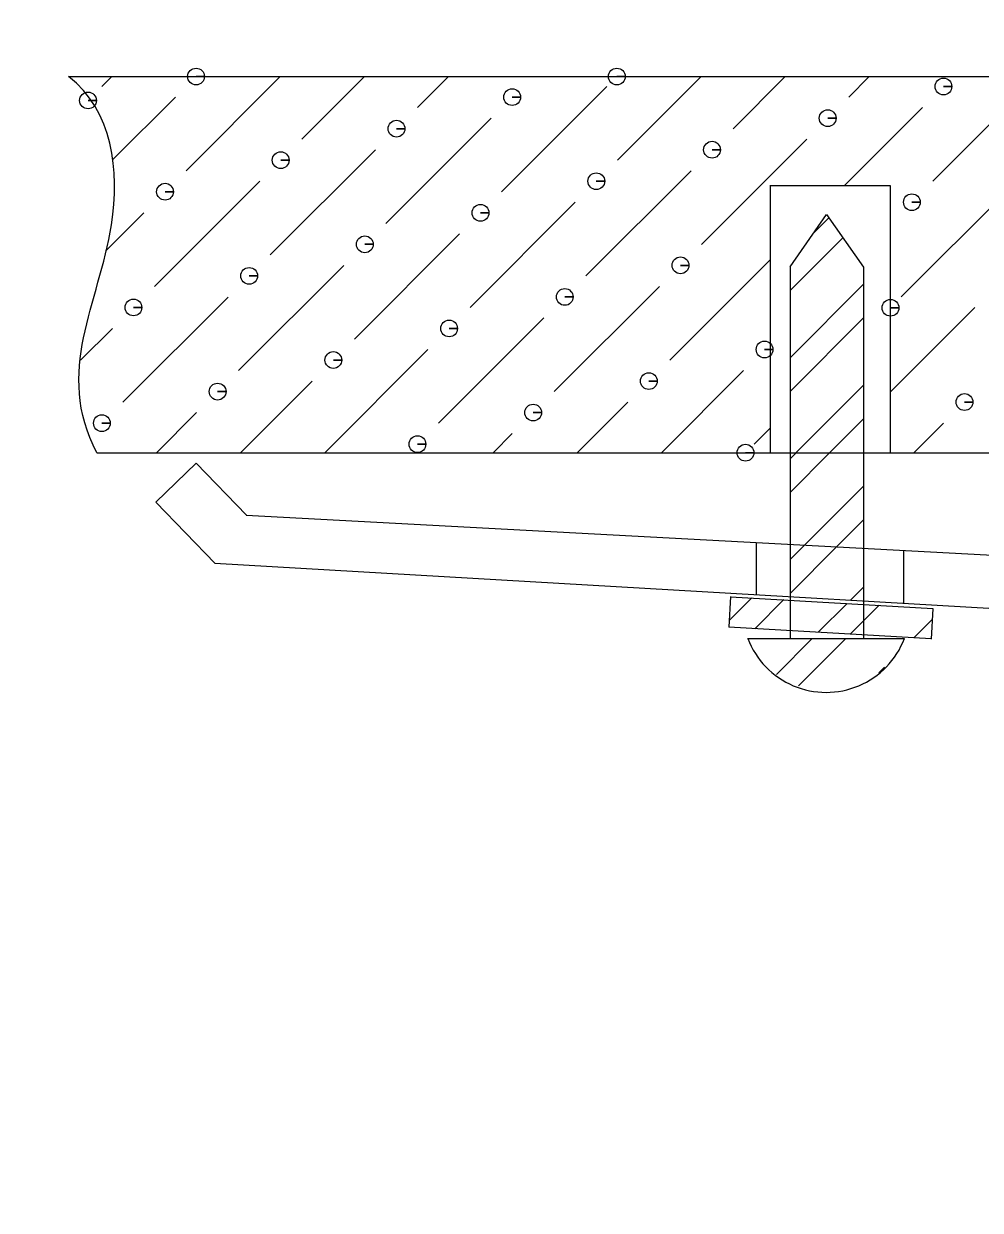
# Model space of a CAD drawing. Header units: millimetres. Extents: x 307 to 1784, y 295 to 1332.
# Drawn here: x 1323.27 to 1347.98, y 807.55 to 838.21 of the extents above; entities that cross this region are included whole.
import ezdxf

# ---------------------------------------------------------------- set-up
doc = ezdxf.new("R2010")
doc.units = ezdxf.units.MM
doc.layers.add('尺寸標注', color=1, linetype='Continuous', lineweight=30)
doc.layers.add('細實線', color=1, linetype='Continuous', lineweight=13)
doc.styles.add('DIM', font='txt.shx', dxfattribs={"width": 0.7, "bigfont": 'chineset.shx'})
doc.dimstyles.new('mm+in(开孔纸尺寸)', dxfattribs={"dimscale": 3, "dimtxt": 3.8, "dimasz": 2, "dimexe": 1.25, "dimexo": 0.625, "dimgap": 2, "dimtad": 1, "dimtxsty": 'DIM', "dimcen": 0, "dimclrd": 256, "dimclre": 256, "dimclrt": 3, "dimadec": 0, "dimazin": 0, "dimtfac": 1, "dimtmove": 0, "dimatfit": 1, "dimfxl": 1, "dimlwd": -1, "dimarcsym": 0})

# ---------------------------------------------------------------- blocks, each defined once
blk = doc.blocks.new('*D25')
at = {"layer": 'Defpoints', "color": 0}
for p in [(689.032, 971.518), (1474.332, 971.518), (1474.332, 622.848)]:
    blk.add_point(p, dxfattribs=at)
at = {"layer": '尺寸標注', "lineweight": -2}
for p, q in [((689.032, 969.643), (689.032, 619.098)), ((1474.332, 969.643), (1474.332, 619.098))]:
    blk.add_line(p, q, dxfattribs=at)
at = {"layer": '尺寸標注'}
blk.add_line((695.032, 622.848), (1468.332, 622.848), dxfattribs=at)
for points in [[(695.032, 623.848), (695.032, 621.848), (689.032, 622.848)], [(1468.332, 621.848), (1468.332, 623.848), (1474.332, 622.848)]]:
    blk.add_solid(points, dxfattribs=at)
at = {"layer": '尺寸標注', "color": 3, "insert": (1081.682, 635.498), "char_height": 11.4, "attachment_point": 5, "style": 'DIM'}
blk.add_mtext('785,3mm [30 15/16"]', dxfattribs=at)
blk = doc.blocks.new('*D26')
at = {"layer": 'Defpoints', "color": 0}
for p in [(695.382, 971.518), (1467.982, 971.518), (1467.982, 651.77)]:
    blk.add_point(p, dxfattribs=at)
at = {"layer": '尺寸標注', "lineweight": -2}
for p, q in [((695.382, 969.643), (695.382, 648.02)), ((1467.982, 969.643), (1467.982, 648.02))]:
    blk.add_line(p, q, dxfattribs=at)
at = {"layer": '尺寸標注'}
blk.add_line((701.382, 651.77), (1461.982, 651.77), dxfattribs=at)
for points in [[(701.382, 652.77), (701.382, 650.77), (695.382, 651.77)], [(1461.982, 650.77), (1461.982, 652.77), (1467.982, 651.77)]]:
    blk.add_solid(points, dxfattribs=at)
at = {"layer": '尺寸標注', "color": 3, "insert": (1081.682, 664.42), "char_height": 11.4, "attachment_point": 5, "style": 'DIM'}
blk.add_mtext('772,6mm [30 7/16"]', dxfattribs=at)
blk = doc.blocks.new('*D31')
at = {"layer": 'Defpoints', "color": 0}
for p in [(1447.982, 969.078), (1081.682, 802.741), (1447.982, 712.267)]:
    blk.add_point(p, dxfattribs=at)
at = {"layer": '尺寸標注', "lineweight": -2}
for p, q in [((1447.982, 967.203), (1447.982, 708.517)), ((1081.682, 800.866), (1081.682, 708.517))]:
    blk.add_line(p, q, dxfattribs=at)
at = {"layer": '尺寸標注'}
blk.add_line((1087.682, 712.267), (1441.982, 712.267), dxfattribs=at)
for points in [[(1087.682, 713.267), (1087.682, 711.267), (1081.682, 712.267)], [(1441.982, 711.267), (1441.982, 713.267), (1447.982, 712.267)]]:
    blk.add_solid(points, dxfattribs=at)
at = {"layer": '尺寸標注', "color": 3, "insert": (1264.832, 724.917), "char_height": 11.4, "attachment_point": 5, "style": 'DIM'}
blk.add_mtext('366,3mm [14 7/16"]', dxfattribs=at)
blk = doc.blocks.new('*D38')
at = {"layer": 'Defpoints', "color": 0}
for p in [(701.732, 971.428), (1461.632, 971.428), (1461.632, 678.866)]:
    blk.add_point(p, dxfattribs=at)
at = {"layer": '尺寸標注', "lineweight": -2}
for p, q in [((701.732, 969.553), (701.732, 675.116)), ((1461.632, 969.553), (1461.632, 675.116))]:
    blk.add_line(p, q, dxfattribs=at)
at = {"layer": '尺寸標注'}
blk.add_line((707.732, 678.866), (1455.632, 678.866), dxfattribs=at)
for points in [[(707.732, 679.866), (707.732, 677.866), (701.732, 678.866)], [(1455.632, 677.866), (1455.632, 679.866), (1461.632, 678.866)]]:
    blk.add_solid(points, dxfattribs=at)
at = {"layer": '尺寸標注', "color": 3, "insert": (1081.682, 691.516), "char_height": 11.4, "attachment_point": 5, "style": 'DIM'}
blk.add_mtext('759,9mm [29 15/16"]', dxfattribs=at)

msp = doc.modelspace()

# ---------------------------------------------------------------- linework, layer by layer
at = {"layer": '細實線', "lineweight": 9}
for points, knots in [([(1327.725, 836.843), (1327.725, 836.843), (1327.942, 836.843), (1327.942, 836.843), (1327.942, 836.843), (1327.942, 836.963), (1327.844, 837.06), (1327.725, 837.06), (1327.725, 837.06), (1327.605, 837.06), (1327.508, 836.963), (1327.508, 836.843), (1327.508, 836.843), (1327.508, 836.724), (1327.605, 836.627), (1327.725, 836.627), (1327.725, 836.627), (1327.844, 836.627), (1327.942, 836.724), (1327.942, 836.843), (1327.942, 836.843), (1327.942, 836.843), (1327.725, 836.843), (1327.725, 836.843)], [0, 0, 0, 0, 0.142857, 0.142857, 0.142857, 0.142857, 0.285714, 0.285714, 0.285714, 0.285714, 0.428571, 0.428571, 0.428571, 0.428571, 0.571429, 0.571429, 0.571429, 0.571429, 0.714286, 0.714286, 0.714286, 0.714286, 1, 1, 1, 1]), ([(1338.593, 836.843), (1338.593, 836.843), (1338.81, 836.843), (1338.81, 836.843), (1338.81, 836.843), (1338.81, 836.963), (1338.713, 837.06), (1338.593, 837.06), (1338.593, 837.06), (1338.474, 837.06), (1338.377, 836.963), (1338.377, 836.843), (1338.377, 836.843), (1338.377, 836.724), (1338.474, 836.627), (1338.593, 836.627), (1338.593, 836.627), (1338.713, 836.627), (1338.81, 836.724), (1338.81, 836.843), (1338.81, 836.843), (1338.81, 836.843), (1338.593, 836.843), (1338.593, 836.843)], [0, 0, 0, 0, 0.142857, 0.142857, 0.142857, 0.142857, 0.285714, 0.285714, 0.285714, 0.285714, 0.428571, 0.428571, 0.428571, 0.428571, 0.571429, 0.571429, 0.571429, 0.571429, 0.714286, 0.714286, 0.714286, 0.714286, 1, 1, 1, 1]), ([(1325.161, 827.125), (1324.065, 829.235), (1325.223, 830.974), (1325.539, 833.014), (1325.539, 833.014), (1325.755, 834.416), (1325.573, 835.96), (1324.431, 836.841)], [0, 0, 0, 0, 0.333333, 0.333333, 0.333333, 0.333333, 1, 1, 1, 1]), ([(1347.028, 836.585), (1347.028, 836.585), (1347.245, 836.585), (1347.245, 836.585), (1347.245, 836.585), (1347.245, 836.704), (1347.148, 836.802), (1347.028, 836.802), (1347.028, 836.802), (1346.909, 836.802), (1346.812, 836.704), (1346.812, 836.585), (1346.812, 836.585), (1346.812, 836.465), (1346.909, 836.368), (1347.028, 836.368), (1347.028, 836.368), (1347.148, 836.368), (1347.245, 836.465), (1347.245, 836.585), (1347.245, 836.585), (1347.245, 836.585), (1347.028, 836.585), (1347.028, 836.585)], [0, 0, 0, 0, 0.142857, 0.142857, 0.142857, 0.142857, 0.285714, 0.285714, 0.285714, 0.285714, 0.428571, 0.428571, 0.428571, 0.428571, 0.571429, 0.571429, 0.571429, 0.571429, 0.714286, 0.714286, 0.714286, 0.714286, 1, 1, 1, 1]), ([(1324.935, 836.226), (1324.935, 836.226), (1325.152, 836.226), (1325.152, 836.226), (1325.152, 836.226), (1325.152, 836.346), (1325.055, 836.443), (1324.935, 836.443), (1324.935, 836.443), (1324.816, 836.443), (1324.718, 836.346), (1324.718, 836.226), (1324.718, 836.226), (1324.718, 836.107), (1324.816, 836.01), (1324.935, 836.01), (1324.935, 836.01), (1325.055, 836.01), (1325.152, 836.107), (1325.152, 836.226), (1325.152, 836.226), (1325.152, 836.226), (1324.935, 836.226), (1324.935, 836.226)], [0, 0, 0, 0, 0.142857, 0.142857, 0.142857, 0.142857, 0.285714, 0.285714, 0.285714, 0.285714, 0.428571, 0.428571, 0.428571, 0.428571, 0.571429, 0.571429, 0.571429, 0.571429, 0.714286, 0.714286, 0.714286, 0.714286, 1, 1, 1, 1]), ([(1335.89, 836.313), (1335.89, 836.313), (1336.107, 836.313), (1336.107, 836.313), (1336.107, 836.313), (1336.107, 836.432), (1336.009, 836.529), (1335.89, 836.529), (1335.89, 836.529), (1335.77, 836.529), (1335.673, 836.432), (1335.673, 836.313), (1335.673, 836.313), (1335.673, 836.193), (1335.77, 836.096), (1335.89, 836.096), (1335.89, 836.096), (1336.009, 836.096), (1336.107, 836.193), (1336.107, 836.313), (1336.107, 836.313), (1336.107, 836.313), (1335.89, 836.313), (1335.89, 836.313)], [0, 0, 0, 0, 0.142857, 0.142857, 0.142857, 0.142857, 0.285714, 0.285714, 0.285714, 0.285714, 0.428571, 0.428571, 0.428571, 0.428571, 0.571429, 0.571429, 0.571429, 0.571429, 0.714286, 0.714286, 0.714286, 0.714286, 1, 1, 1, 1]), ([(1344.039, 835.769), (1344.039, 835.769), (1344.256, 835.769), (1344.256, 835.769), (1344.256, 835.769), (1344.256, 835.888), (1344.158, 835.985), (1344.039, 835.985), (1344.039, 835.985), (1343.92, 835.985), (1343.822, 835.888), (1343.822, 835.769), (1343.822, 835.769), (1343.822, 835.649), (1343.92, 835.552), (1344.039, 835.552), (1344.039, 835.552), (1344.158, 835.552), (1344.256, 835.649), (1344.256, 835.769), (1344.256, 835.769), (1344.256, 835.769), (1344.039, 835.769), (1344.039, 835.769)], [0, 0, 0, 0, 0.142857, 0.142857, 0.142857, 0.142857, 0.285714, 0.285714, 0.285714, 0.285714, 0.428571, 0.428571, 0.428571, 0.428571, 0.571429, 0.571429, 0.571429, 0.571429, 0.714286, 0.714286, 0.714286, 0.714286, 1, 1, 1, 1]), ([(1332.901, 835.496), (1332.901, 835.496), (1333.118, 835.496), (1333.118, 835.496), (1333.118, 835.496), (1333.118, 835.616), (1333.02, 835.713), (1332.901, 835.713), (1332.901, 835.713), (1332.781, 835.713), (1332.684, 835.616), (1332.684, 835.496), (1332.684, 835.496), (1332.684, 835.377), (1332.781, 835.279), (1332.901, 835.279), (1332.901, 835.279), (1333.02, 835.279), (1333.118, 835.377), (1333.118, 835.496), (1333.118, 835.496), (1333.118, 835.496), (1332.901, 835.496), (1332.901, 835.496)], [0, 0, 0, 0, 0.142857, 0.142857, 0.142857, 0.142857, 0.285714, 0.285714, 0.285714, 0.285714, 0.428571, 0.428571, 0.428571, 0.428571, 0.571429, 0.571429, 0.571429, 0.571429, 0.714286, 0.714286, 0.714286, 0.714286, 1, 1, 1, 1]), ([(1341.052, 834.953), (1341.052, 834.953), (1341.268, 834.953), (1341.268, 834.953), (1341.268, 834.953), (1341.268, 835.073), (1341.171, 835.17), (1341.052, 835.17), (1341.052, 835.17), (1340.932, 835.17), (1340.835, 835.073), (1340.835, 834.953), (1340.835, 834.953), (1340.835, 834.834), (1340.932, 834.736), (1341.052, 834.736), (1341.052, 834.736), (1341.171, 834.736), (1341.268, 834.834), (1341.268, 834.953), (1341.268, 834.953), (1341.268, 834.953), (1341.052, 834.953), (1341.052, 834.953)], [0, 0, 0, 0, 0.142857, 0.142857, 0.142857, 0.142857, 0.285714, 0.285714, 0.285714, 0.285714, 0.428571, 0.428571, 0.428571, 0.428571, 0.571429, 0.571429, 0.571429, 0.571429, 0.714286, 0.714286, 0.714286, 0.714286, 1, 1, 1, 1]), ([(1329.911, 834.683), (1329.911, 834.683), (1330.128, 834.683), (1330.128, 834.683), (1330.128, 834.683), (1330.128, 834.802), (1330.031, 834.9), (1329.911, 834.9), (1329.911, 834.9), (1329.792, 834.9), (1329.695, 834.802), (1329.695, 834.683), (1329.695, 834.683), (1329.695, 834.564), (1329.792, 834.466), (1329.911, 834.466), (1329.911, 834.466), (1330.031, 834.466), (1330.128, 834.564), (1330.128, 834.683), (1330.128, 834.683), (1330.128, 834.683), (1329.911, 834.683), (1329.911, 834.683)], [0, 0, 0, 0, 0.142857, 0.142857, 0.142857, 0.142857, 0.285714, 0.285714, 0.285714, 0.285714, 0.428571, 0.428571, 0.428571, 0.428571, 0.571429, 0.571429, 0.571429, 0.571429, 0.714286, 0.714286, 0.714286, 0.714286, 1, 1, 1, 1]), ([(1338.063, 834.138), (1338.063, 834.138), (1338.279, 834.138), (1338.279, 834.138), (1338.279, 834.138), (1338.279, 834.258), (1338.182, 834.355), (1338.063, 834.355), (1338.063, 834.355), (1337.943, 834.355), (1337.846, 834.258), (1337.846, 834.138), (1337.846, 834.138), (1337.846, 834.019), (1337.943, 833.922), (1338.063, 833.922), (1338.063, 833.922), (1338.182, 833.922), (1338.279, 834.019), (1338.279, 834.138), (1338.279, 834.138), (1338.279, 834.138), (1338.063, 834.138), (1338.063, 834.138)], [0, 0, 0, 0, 0.142857, 0.142857, 0.142857, 0.142857, 0.285714, 0.285714, 0.285714, 0.285714, 0.428571, 0.428571, 0.428571, 0.428571, 0.571429, 0.571429, 0.571429, 0.571429, 0.714286, 0.714286, 0.714286, 0.714286, 1, 1, 1, 1]), ([(1326.924, 833.868), (1326.924, 833.868), (1327.141, 833.868), (1327.141, 833.868), (1327.141, 833.868), (1327.141, 833.988), (1327.044, 834.085), (1326.924, 834.085), (1326.924, 834.085), (1326.805, 834.085), (1326.707, 833.988), (1326.707, 833.868), (1326.707, 833.868), (1326.707, 833.749), (1326.805, 833.651), (1326.924, 833.651), (1326.924, 833.651), (1327.044, 833.651), (1327.141, 833.749), (1327.141, 833.868), (1327.141, 833.868), (1327.141, 833.868), (1326.924, 833.868), (1326.924, 833.868)], [0, 0, 0, 0, 0.142857, 0.142857, 0.142857, 0.142857, 0.285714, 0.285714, 0.285714, 0.285714, 0.428571, 0.428571, 0.428571, 0.428571, 0.571429, 0.571429, 0.571429, 0.571429, 0.714286, 0.714286, 0.714286, 0.714286, 1, 1, 1, 1]), ([(1346.213, 833.596), (1346.213, 833.596), (1346.43, 833.596), (1346.43, 833.596), (1346.43, 833.596), (1346.43, 833.715), (1346.333, 833.813), (1346.213, 833.813), (1346.213, 833.813), (1346.094, 833.813), (1345.997, 833.715), (1345.997, 833.596), (1345.997, 833.596), (1345.997, 833.476), (1346.094, 833.379), (1346.213, 833.379), (1346.213, 833.379), (1346.333, 833.379), (1346.43, 833.476), (1346.43, 833.596), (1346.43, 833.596), (1346.43, 833.596), (1346.213, 833.596), (1346.213, 833.596)], [0, 0, 0, 0, 0.142857, 0.142857, 0.142857, 0.142857, 0.285714, 0.285714, 0.285714, 0.285714, 0.428571, 0.428571, 0.428571, 0.428571, 0.571429, 0.571429, 0.571429, 0.571429, 0.714286, 0.714286, 0.714286, 0.714286, 1, 1, 1, 1]), ([(1335.073, 833.323), (1335.073, 833.323), (1335.29, 833.323), (1335.29, 833.323), (1335.29, 833.323), (1335.29, 833.443), (1335.193, 833.54), (1335.073, 833.54), (1335.073, 833.54), (1334.954, 833.54), (1334.856, 833.443), (1334.856, 833.323), (1334.856, 833.323), (1334.856, 833.204), (1334.954, 833.107), (1335.073, 833.107), (1335.073, 833.107), (1335.193, 833.107), (1335.29, 833.204), (1335.29, 833.323), (1335.29, 833.323), (1335.29, 833.323), (1335.073, 833.323), (1335.073, 833.323)], [0, 0, 0, 0, 0.142857, 0.142857, 0.142857, 0.142857, 0.285714, 0.285714, 0.285714, 0.285714, 0.428571, 0.428571, 0.428571, 0.428571, 0.571429, 0.571429, 0.571429, 0.571429, 0.714286, 0.714286, 0.714286, 0.714286, 1, 1, 1, 1]), ([(1332.086, 832.509), (1332.086, 832.509), (1332.303, 832.509), (1332.303, 832.509), (1332.303, 832.509), (1332.303, 832.628), (1332.205, 832.725), (1332.086, 832.725), (1332.086, 832.725), (1331.966, 832.725), (1331.869, 832.628), (1331.869, 832.509), (1331.869, 832.509), (1331.869, 832.389), (1331.966, 832.292), (1332.086, 832.292), (1332.086, 832.292), (1332.205, 832.292), (1332.303, 832.389), (1332.303, 832.509), (1332.303, 832.509), (1332.303, 832.509), (1332.086, 832.509), (1332.086, 832.509)], [0, 0, 0, 0, 0.142857, 0.142857, 0.142857, 0.142857, 0.285714, 0.285714, 0.285714, 0.285714, 0.428571, 0.428571, 0.428571, 0.428571, 0.571429, 0.571429, 0.571429, 0.571429, 0.714286, 0.714286, 0.714286, 0.714286, 1, 1, 1, 1]), ([(1340.237, 831.966), (1340.237, 831.966), (1340.454, 831.966), (1340.454, 831.966), (1340.454, 831.966), (1340.454, 832.085), (1340.356, 832.183), (1340.237, 832.183), (1340.237, 832.183), (1340.117, 832.183), (1340.02, 832.085), (1340.02, 831.966), (1340.02, 831.966), (1340.02, 831.846), (1340.117, 831.749), (1340.237, 831.749), (1340.237, 831.749), (1340.356, 831.749), (1340.454, 831.846), (1340.454, 831.966), (1340.454, 831.966), (1340.454, 831.966), (1340.237, 831.966), (1340.237, 831.966)], [0, 0, 0, 0, 0.142857, 0.142857, 0.142857, 0.142857, 0.285714, 0.285714, 0.285714, 0.285714, 0.428571, 0.428571, 0.428571, 0.428571, 0.571429, 0.571429, 0.571429, 0.571429, 0.714286, 0.714286, 0.714286, 0.714286, 1, 1, 1, 1]), ([(1329.096, 831.694), (1329.096, 831.694), (1329.313, 831.694), (1329.313, 831.694), (1329.313, 831.694), (1329.313, 831.813), (1329.216, 831.91), (1329.096, 831.91), (1329.096, 831.91), (1328.977, 831.91), (1328.88, 831.813), (1328.88, 831.694), (1328.88, 831.694), (1328.88, 831.574), (1328.977, 831.477), (1329.096, 831.477), (1329.096, 831.477), (1329.216, 831.477), (1329.313, 831.574), (1329.313, 831.694), (1329.313, 831.694), (1329.313, 831.694), (1329.096, 831.694), (1329.096, 831.694)], [0, 0, 0, 0, 0.142857, 0.142857, 0.142857, 0.142857, 0.285714, 0.285714, 0.285714, 0.285714, 0.428571, 0.428571, 0.428571, 0.428571, 0.571429, 0.571429, 0.571429, 0.571429, 0.714286, 0.714286, 0.714286, 0.714286, 1, 1, 1, 1]), ([(1337.248, 831.15), (1337.248, 831.15), (1337.464, 831.15), (1337.464, 831.15), (1337.464, 831.15), (1337.464, 831.269), (1337.367, 831.366), (1337.248, 831.366), (1337.248, 831.366), (1337.128, 831.366), (1337.031, 831.269), (1337.031, 831.15), (1337.031, 831.15), (1337.031, 831.03), (1337.128, 830.933), (1337.248, 830.933), (1337.248, 830.933), (1337.367, 830.933), (1337.464, 831.03), (1337.464, 831.15), (1337.464, 831.15), (1337.464, 831.15), (1337.248, 831.15), (1337.248, 831.15)], [0, 0, 0, 0, 0.142857, 0.142857, 0.142857, 0.142857, 0.285714, 0.285714, 0.285714, 0.285714, 0.428571, 0.428571, 0.428571, 0.428571, 0.571429, 0.571429, 0.571429, 0.571429, 0.714286, 0.714286, 0.714286, 0.714286, 1, 1, 1, 1]), ([(1326.107, 830.879), (1326.107, 830.879), (1326.324, 830.879), (1326.324, 830.879), (1326.324, 830.879), (1326.324, 830.998), (1326.227, 831.095), (1326.107, 831.095), (1326.107, 831.095), (1325.988, 831.095), (1325.891, 830.998), (1325.891, 830.879), (1325.891, 830.879), (1325.891, 830.759), (1325.988, 830.662), (1326.107, 830.662), (1326.107, 830.662), (1326.227, 830.662), (1326.324, 830.759), (1326.324, 830.879), (1326.324, 830.879), (1326.324, 830.879), (1326.107, 830.879), (1326.107, 830.879)], [0, 0, 0, 0, 0.142857, 0.142857, 0.142857, 0.142857, 0.285714, 0.285714, 0.285714, 0.285714, 0.428571, 0.428571, 0.428571, 0.428571, 0.571429, 0.571429, 0.571429, 0.571429, 0.714286, 0.714286, 0.714286, 0.714286, 1, 1, 1, 1]), ([(1345.662, 830.871), (1345.662, 830.871), (1345.879, 830.871), (1345.879, 830.871), (1345.879, 830.871), (1345.879, 830.99), (1345.781, 831.087), (1345.662, 831.087), (1345.662, 831.087), (1345.542, 831.087), (1345.445, 830.99), (1345.445, 830.871), (1345.445, 830.871), (1345.445, 830.751), (1345.542, 830.654), (1345.662, 830.654), (1345.662, 830.654), (1345.781, 830.654), (1345.879, 830.751), (1345.879, 830.871), (1345.879, 830.871), (1345.879, 830.871), (1345.662, 830.871), (1345.662, 830.871)], [0, 0, 0, 0, 0.142857, 0.142857, 0.142857, 0.142857, 0.285714, 0.285714, 0.285714, 0.285714, 0.428571, 0.428571, 0.428571, 0.428571, 0.571429, 0.571429, 0.571429, 0.571429, 0.714286, 0.714286, 0.714286, 0.714286, 1, 1, 1, 1]), ([(1334.26, 830.336), (1334.26, 830.336), (1334.477, 830.336), (1334.477, 830.336), (1334.477, 830.336), (1334.477, 830.455), (1334.38, 830.553), (1334.26, 830.553), (1334.26, 830.553), (1334.141, 830.553), (1334.044, 830.455), (1334.044, 830.336), (1334.044, 830.336), (1334.044, 830.217), (1334.141, 830.119), (1334.26, 830.119), (1334.26, 830.119), (1334.38, 830.119), (1334.477, 830.217), (1334.477, 830.336), (1334.477, 830.336), (1334.477, 830.336), (1334.26, 830.336), (1334.26, 830.336)], [0, 0, 0, 0, 0.142857, 0.142857, 0.142857, 0.142857, 0.285714, 0.285714, 0.285714, 0.285714, 0.428571, 0.428571, 0.428571, 0.428571, 0.571429, 0.571429, 0.571429, 0.571429, 0.714286, 0.714286, 0.714286, 0.714286, 1, 1, 1, 1]), ([(1342.409, 829.791), (1342.409, 829.791), (1342.626, 829.791), (1342.626, 829.791), (1342.626, 829.791), (1342.626, 829.911), (1342.529, 830.008), (1342.409, 830.008), (1342.409, 830.008), (1342.29, 830.008), (1342.192, 829.911), (1342.192, 829.791), (1342.192, 829.791), (1342.192, 829.672), (1342.29, 829.575), (1342.409, 829.575), (1342.409, 829.575), (1342.529, 829.575), (1342.626, 829.672), (1342.626, 829.791), (1342.626, 829.791), (1342.626, 829.791), (1342.409, 829.791), (1342.409, 829.791)], [0, 0, 0, 0, 0.142857, 0.142857, 0.142857, 0.142857, 0.285714, 0.285714, 0.285714, 0.285714, 0.428571, 0.428571, 0.428571, 0.428571, 0.571429, 0.571429, 0.571429, 0.571429, 0.714286, 0.714286, 0.714286, 0.714286, 1, 1, 1, 1]), ([(1331.271, 829.519), (1331.271, 829.519), (1331.488, 829.519), (1331.488, 829.519), (1331.488, 829.519), (1331.488, 829.639), (1331.39, 829.736), (1331.271, 829.736), (1331.271, 829.736), (1331.151, 829.736), (1331.054, 829.639), (1331.054, 829.519), (1331.054, 829.519), (1331.054, 829.4), (1331.151, 829.303), (1331.271, 829.303), (1331.271, 829.303), (1331.39, 829.303), (1331.488, 829.4), (1331.488, 829.519), (1331.488, 829.519), (1331.488, 829.519), (1331.271, 829.519), (1331.271, 829.519)], [0, 0, 0, 0, 0.142857, 0.142857, 0.142857, 0.142857, 0.285714, 0.285714, 0.285714, 0.285714, 0.428571, 0.428571, 0.428571, 0.428571, 0.571429, 0.571429, 0.571429, 0.571429, 0.714286, 0.714286, 0.714286, 0.714286, 1, 1, 1, 1]), ([(1328.282, 828.704), (1328.282, 828.704), (1328.499, 828.704), (1328.499, 828.704), (1328.499, 828.704), (1328.499, 828.824), (1328.401, 828.921), (1328.282, 828.921), (1328.282, 828.921), (1328.162, 828.921), (1328.065, 828.824), (1328.065, 828.704), (1328.065, 828.704), (1328.065, 828.585), (1328.162, 828.487), (1328.282, 828.487), (1328.282, 828.487), (1328.401, 828.487), (1328.499, 828.585), (1328.499, 828.704), (1328.499, 828.704), (1328.499, 828.704), (1328.282, 828.704), (1328.282, 828.704)], [0, 0, 0, 0, 0.142857, 0.142857, 0.142857, 0.142857, 0.285714, 0.285714, 0.285714, 0.285714, 0.428571, 0.428571, 0.428571, 0.428571, 0.571429, 0.571429, 0.571429, 0.571429, 0.714286, 0.714286, 0.714286, 0.714286, 1, 1, 1, 1]), ([(1339.42, 828.977), (1339.42, 828.977), (1339.637, 828.977), (1339.637, 828.977), (1339.637, 828.977), (1339.637, 829.096), (1339.539, 829.193), (1339.42, 829.193), (1339.42, 829.193), (1339.301, 829.193), (1339.203, 829.096), (1339.203, 828.977), (1339.203, 828.977), (1339.203, 828.857), (1339.301, 828.76), (1339.42, 828.76), (1339.42, 828.76), (1339.539, 828.76), (1339.637, 828.857), (1339.637, 828.977), (1339.637, 828.977), (1339.637, 828.977), (1339.42, 828.977), (1339.42, 828.977)], [0, 0, 0, 0, 0.142857, 0.142857, 0.142857, 0.142857, 0.285714, 0.285714, 0.285714, 0.285714, 0.428571, 0.428571, 0.428571, 0.428571, 0.571429, 0.571429, 0.571429, 0.571429, 0.714286, 0.714286, 0.714286, 0.714286, 1, 1, 1, 1]), ([(1347.573, 828.434), (1347.573, 828.434), (1347.79, 828.434), (1347.79, 828.434), (1347.79, 828.434), (1347.79, 828.553), (1347.692, 828.651), (1347.573, 828.651), (1347.573, 828.651), (1347.454, 828.651), (1347.356, 828.553), (1347.356, 828.434), (1347.356, 828.434), (1347.356, 828.315), (1347.454, 828.217), (1347.573, 828.217), (1347.573, 828.217), (1347.692, 828.217), (1347.79, 828.315), (1347.79, 828.434), (1347.79, 828.434), (1347.79, 828.434), (1347.573, 828.434), (1347.573, 828.434)], [0, 0, 0, 0, 0.142857, 0.142857, 0.142857, 0.142857, 0.285714, 0.285714, 0.285714, 0.285714, 0.428571, 0.428571, 0.428571, 0.428571, 0.571429, 0.571429, 0.571429, 0.571429, 0.714286, 0.714286, 0.714286, 0.714286, 1, 1, 1, 1]), ([(1336.433, 828.162), (1336.433, 828.162), (1336.649, 828.162), (1336.649, 828.162), (1336.649, 828.162), (1336.649, 828.281), (1336.552, 828.378), (1336.433, 828.378), (1336.433, 828.378), (1336.313, 828.378), (1336.216, 828.281), (1336.216, 828.162), (1336.216, 828.162), (1336.216, 828.042), (1336.313, 827.945), (1336.433, 827.945), (1336.433, 827.945), (1336.552, 827.945), (1336.649, 828.042), (1336.649, 828.162), (1336.649, 828.162), (1336.649, 828.162), (1336.433, 828.162), (1336.433, 828.162)], [0, 0, 0, 0, 0.142857, 0.142857, 0.142857, 0.142857, 0.285714, 0.285714, 0.285714, 0.285714, 0.428571, 0.428571, 0.428571, 0.428571, 0.571429, 0.571429, 0.571429, 0.571429, 0.714286, 0.714286, 0.714286, 0.714286, 1, 1, 1, 1]), ([(1325.294, 827.89), (1325.294, 827.89), (1325.511, 827.89), (1325.511, 827.89), (1325.511, 827.89), (1325.511, 828.009), (1325.414, 828.106), (1325.294, 828.106), (1325.294, 828.106), (1325.175, 828.106), (1325.077, 828.009), (1325.077, 827.89), (1325.077, 827.89), (1325.077, 827.77), (1325.175, 827.673), (1325.294, 827.673), (1325.294, 827.673), (1325.414, 827.673), (1325.511, 827.77), (1325.511, 827.89), (1325.511, 827.89), (1325.511, 827.89), (1325.294, 827.89), (1325.294, 827.89)], [0, 0, 0, 0, 0.142857, 0.142857, 0.142857, 0.142857, 0.285714, 0.285714, 0.285714, 0.285714, 0.428571, 0.428571, 0.428571, 0.428571, 0.571429, 0.571429, 0.571429, 0.571429, 0.714286, 0.714286, 0.714286, 0.714286, 1, 1, 1, 1]), ([(1333.444, 827.347), (1333.444, 827.347), (1333.66, 827.347), (1333.66, 827.347), (1333.66, 827.347), (1333.66, 827.466), (1333.563, 827.564), (1333.444, 827.564), (1333.444, 827.564), (1333.324, 827.564), (1333.227, 827.466), (1333.227, 827.347), (1333.227, 827.347), (1333.227, 827.227), (1333.324, 827.13), (1333.444, 827.13), (1333.444, 827.13), (1333.563, 827.13), (1333.66, 827.227), (1333.66, 827.347), (1333.66, 827.347), (1333.66, 827.347), (1333.444, 827.347), (1333.444, 827.347)], [0, 0, 0, 0, 0.142857, 0.142857, 0.142857, 0.142857, 0.285714, 0.285714, 0.285714, 0.285714, 0.428571, 0.428571, 0.428571, 0.428571, 0.571429, 0.571429, 0.571429, 0.571429, 0.714286, 0.714286, 0.714286, 0.714286, 1, 1, 1, 1]), ([(1341.917, 827.125), (1341.917, 827.125), (1342.134, 827.125), (1342.134, 827.125), (1342.134, 827.125), (1342.134, 827.245), (1342.036, 827.342), (1341.917, 827.342), (1341.917, 827.342), (1341.797, 827.342), (1341.7, 827.245), (1341.7, 827.125), (1341.7, 827.125), (1341.7, 827.006), (1341.797, 826.908), (1341.917, 826.908), (1341.917, 826.908), (1342.036, 826.908), (1342.134, 827.006), (1342.134, 827.125), (1342.134, 827.125), (1342.134, 827.125), (1341.917, 827.125), (1341.917, 827.125)], [0, 0, 0, 0, 0.142857, 0.142857, 0.142857, 0.142857, 0.285714, 0.285714, 0.285714, 0.285714, 0.428571, 0.428571, 0.428571, 0.428571, 0.571429, 0.571429, 0.571429, 0.571429, 0.714286, 0.714286, 0.714286, 0.714286, 1, 1, 1, 1]), ([(1341.974, 822.325), (1342.184, 821.775), (1342.61, 821.335), (1343.151, 821.106), (1343.151, 821.106), (1343.693, 820.877), (1344.303, 820.877), (1344.846, 821.106), (1344.846, 821.106), (1345.386, 821.335), (1345.811, 821.775), (1346.021, 822.325)], [0, 0, 0, 0, 0.25, 0.25, 0.25, 0.25, 0.5, 0.5, 0.5, 0.5, 1, 1, 1, 1])]:
    msp.add_open_spline(points, degree=3, knots=knots, dxfattribs=at)
for points in [[(1368.204, 836.84), (1368.204, 836.84), (1324.431, 836.84), (1324.431, 836.84)], [(1325.294, 836.585), (1325.294, 836.585), (1325.552, 836.843), (1325.552, 836.843)], [(1327.467, 834.41), (1327.467, 834.41), (1329.899, 836.843), (1329.899, 836.843)], [(1330.456, 835.225), (1330.456, 835.225), (1332.074, 836.843), (1332.074, 836.843)], [(1333.444, 836.04), (1333.444, 836.04), (1334.246, 836.843), (1334.246, 836.843)], [(1335.618, 833.868), (1335.618, 833.868), (1338.335, 836.585), (1338.335, 836.585)], [(1338.607, 834.682), (1338.607, 834.682), (1340.767, 836.843), (1340.767, 836.843)], [(1341.594, 835.496), (1341.594, 835.496), (1342.94, 836.843), (1342.94, 836.843)], [(1344.584, 836.312), (1344.584, 836.312), (1345.114, 836.843), (1345.114, 836.843)], [(1346.758, 834.138), (1346.758, 834.138), (1349.461, 836.843), (1349.461, 836.843)], [(1325.571, 834.688), (1325.571, 834.688), (1327.195, 836.312), (1327.195, 836.312)], [(1344.464, 834.018), (1344.464, 834.018), (1346.486, 836.04), (1346.486, 836.04)], [(1332.628, 833.051), (1332.628, 833.051), (1335.345, 835.768), (1335.345, 835.768)], [(1340.78, 832.508), (1340.78, 832.508), (1343.496, 835.225), (1343.496, 835.225)], [(1329.641, 832.238), (1329.641, 832.238), (1332.358, 834.953), (1332.358, 834.953)], [(1337.79, 831.693), (1337.79, 831.693), (1340.509, 834.41), (1340.509, 834.41)], [(1326.652, 831.421), (1326.652, 831.421), (1329.369, 834.138), (1329.369, 834.138)], [(1345.66, 834.018), (1345.66, 834.018), (1342.548, 834.018), (1342.548, 834.018)], [(1342.55, 834.016), (1342.55, 834.016), (1342.55, 827.123), (1342.55, 827.123)], [(1345.66, 827.125), (1345.66, 827.125), (1345.66, 834.018), (1345.66, 834.018)], [(1345.941, 831.149), (1345.941, 831.149), (1348.658, 833.868), (1348.658, 833.868)], [(1334.803, 830.878), (1334.803, 830.878), (1337.52, 833.595), (1337.52, 833.595)], [(1325.39, 832.333), (1325.39, 832.333), (1326.379, 833.323), (1326.379, 833.323)], [(1343.073, 831.924), (1343.073, 831.924), (1344.006, 833.281), (1344.006, 833.281)], [(1343.675, 832.796), (1343.675, 832.796), (1344.071, 833.191), (1344.071, 833.191)], [(1344.01, 833.28), (1344.01, 833.28), (1344.967, 831.922), (1344.967, 831.922)], [(1345.662, 833.044), (1345.662, 833.044), (1345.671, 833.051), (1345.671, 833.051)], [(1331.814, 830.063), (1331.814, 830.063), (1334.531, 832.78), (1334.531, 832.78)], [(1343.075, 831.325), (1343.075, 831.325), (1344.431, 832.681), (1344.431, 832.681)], [(1328.824, 829.249), (1328.824, 829.249), (1331.543, 831.965), (1331.543, 831.965)], [(1339.964, 829.519), (1339.964, 829.519), (1342.55, 832.106), (1342.55, 832.106)], [(1343.073, 831.924), (1343.073, 831.924), (1343.073, 822.327), (1343.073, 822.327)], [(1344.967, 831.922), (1344.967, 831.922), (1344.967, 822.325), (1344.967, 822.325)], [(1336.975, 828.704), (1336.975, 828.704), (1339.692, 831.421), (1339.692, 831.421)], [(1343.075, 829.588), (1343.075, 829.588), (1344.965, 831.478), (1344.965, 831.478)], [(1325.837, 828.433), (1325.837, 828.433), (1328.554, 831.148), (1328.554, 831.148)], [(1345.662, 828.697), (1345.662, 828.697), (1347.843, 830.878), (1347.843, 830.878)], [(1333.988, 827.889), (1333.988, 827.889), (1336.705, 830.606), (1336.705, 830.606)], [(1343.075, 828.718), (1343.075, 828.718), (1344.965, 830.608), (1344.965, 830.608)], [(1324.744, 829.515), (1324.744, 829.515), (1325.565, 830.336), (1325.565, 830.336)], [(1331.049, 827.125), (1331.049, 827.125), (1333.715, 829.791), (1333.715, 829.791)], [(1339.743, 827.125), (1339.743, 827.125), (1341.867, 829.249), (1341.867, 829.249)], [(1328.874, 827.125), (1328.874, 827.125), (1330.726, 828.976), (1330.726, 828.976)], [(1343.219, 827.125), (1343.219, 827.125), (1344.965, 828.871), (1344.965, 828.871)], [(1337.57, 827.125), (1337.57, 827.125), (1338.877, 828.433), (1338.877, 828.433)], [(1326.702, 827.125), (1326.702, 827.125), (1327.739, 828.161), (1327.739, 828.161)], [(1344.09, 827.125), (1344.09, 827.125), (1344.965, 828), (1344.965, 828)], [(1342.139, 827.346), (1342.139, 827.346), (1342.55, 827.759), (1342.55, 827.759)], [(1346.264, 827.125), (1346.264, 827.125), (1347.028, 827.889), (1347.028, 827.889)], [(1335.396, 827.125), (1335.396, 827.125), (1335.89, 827.619), (1335.89, 827.619)], [(1325.159, 827.125), (1325.159, 827.125), (1369.825, 827.125), (1369.825, 827.125)], [(1343.075, 826.979), (1343.075, 826.979), (1343.221, 827.125), (1343.221, 827.125)], [(1343.075, 826.108), (1343.075, 826.108), (1344.09, 827.125), (1344.09, 827.125)], [(1327.732, 826.852), (1327.732, 826.852), (1326.69, 825.848), (1326.69, 825.848)], [(1329.024, 825.51), (1329.024, 825.51), (1327.73, 826.854), (1327.73, 826.854)], [(1343.443, 824.738), (1343.443, 824.738), (1344.967, 826.261), (1344.967, 826.261)], [(1326.688, 825.848), (1326.688, 825.848), (1328.216, 824.262), (1328.216, 824.262)], [(1329.022, 825.509), (1329.022, 825.509), (1359.544, 823.874), (1359.544, 823.874)], [(1344.268, 824.694), (1344.268, 824.694), (1344.967, 825.392), (1344.967, 825.392)], [(1342.194, 824.803), (1342.194, 824.803), (1342.194, 823.447), (1342.194, 823.447)], [(1343.075, 824.371), (1343.075, 824.371), (1343.443, 824.738), (1343.443, 824.738)], [(1343.075, 823.5), (1343.075, 823.5), (1344.268, 824.694), (1344.268, 824.694)], [(1345.997, 824.602), (1345.997, 824.602), (1345.997, 823.229), (1345.997, 823.229)], [(1360.192, 822.401), (1360.192, 822.401), (1328.214, 824.264), (1328.214, 824.264)], [(1341.532, 823.408), (1341.532, 823.408), (1341.487, 822.618), (1341.487, 822.618)], [(1341.495, 822.792), (1341.495, 822.792), (1342.08, 823.375), (1342.08, 823.375)], [(1341.531, 823.405), (1341.531, 823.405), (1346.755, 823.102), (1346.755, 823.102)], [(1344.62, 823.308), (1344.62, 823.308), (1344.967, 823.653), (1344.967, 823.653)], [(1342.153, 822.578), (1342.153, 822.578), (1342.902, 823.329), (1342.902, 823.329)], [(1343.796, 822.485), (1343.796, 822.485), (1344.545, 823.233), (1344.545, 823.233)], [(1344.967, 822.785), (1344.967, 822.785), (1345.368, 823.185), (1345.368, 823.185)], [(1346.755, 823.102), (1346.755, 823.102), (1346.709, 822.311), (1346.709, 822.311)], [(1344.619, 822.436), (1344.619, 822.436), (1344.967, 822.785), (1344.967, 822.785)], [(1346.262, 822.34), (1346.262, 822.34), (1346.739, 822.818), (1346.739, 822.818)], [(1346.708, 822.313), (1346.708, 822.313), (1341.483, 822.616), (1341.483, 822.616)], [(1341.972, 822.325), (1341.972, 822.325), (1346.019, 822.325), (1346.019, 822.325)], [(1342.713, 821.399), (1342.713, 821.399), (1343.638, 822.325), (1343.638, 822.325)], [(1343.283, 821.101), (1343.283, 821.101), (1344.509, 822.325), (1344.509, 822.325)], [(1345.361, 821.439), (1345.361, 821.439), (1345.51, 821.588), (1345.51, 821.588)]]:
    msp.add_open_spline(points, degree=3, dxfattribs=at)

# ---------------------------------------------------------------- dimensions: what is measured, and where the dimension line sits
at = {"layer": '尺寸標注'}
for base, p1, p2, picture, middle in [((1474.332, 622.848), (689.032, 971.518), (1474.332, 971.518), '*D25', (1081.682, 622.848)), ((1467.982, 651.77), (695.382, 971.518), (1467.982, 971.518), '*D26', (1081.682, 651.77)), ((1461.632, 678.866), (701.732, 971.428), (1461.632, 971.428), '*D38', (1081.682, 678.866)), ((1447.982, 712.267), (1081.682, 802.741), (1447.982, 969.078), '*D31', (1264.832, 712.267))]:
    dim = msp.add_linear_dim(base=base, p1=p1, p2=p2, dimstyle='mm+in(开孔纸尺寸)', override={"dimpost": 'mm', "dimtofl": 0}, dxfattribs=at)
    dim.commit()
    dim.dimension.update_dxf_attribs({"geometry": picture, "text_midpoint": middle, "dimtype": 160})

doc.saveas('drawing.dxf')
